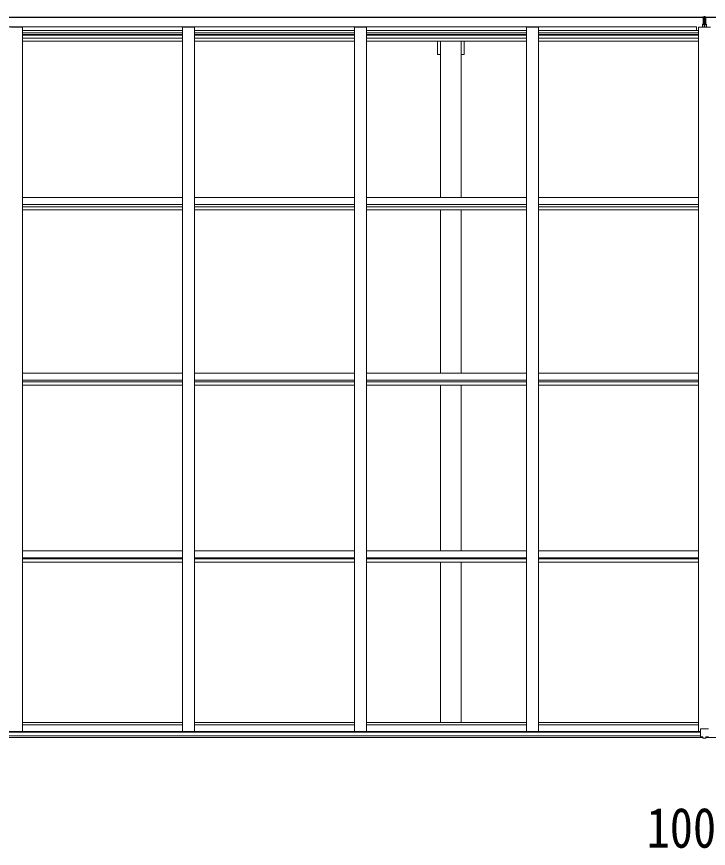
# Model space of a CAD drawing. Units: millimetres at full size; details may follow other scales. Extents: x -9783 to 9892, y -6828 to 6752.
# Drawn here: x -292 to 2588, y 420 to 3881 of the extents above; entities that cross this region are included whole.
import ezdxf
from ezdxf.enums import TextEntityAlignment as Align

# ---------------------------------------------------------------- set-up
doc = ezdxf.new("R2010")
doc.units = ezdxf.units.MM
doc.header["$LTSCALE"] = 35
for name, color, linetype, lineweight in [('0-1_本体', 4, 'Continuous', 9), ('0-2_部品', 7, 'Continuous', 9), ('0-A_寸法', 6, 'Continuous', 9)]:
    doc.layers.add(name, color=color, linetype=linetype, lineweight=lineweight)
doc.styles.add('ＭＳ ゴシック', font='')
doc.styles.get('ＭＳ ゴシック').set_extended_font_data('MS Gothic')

msp = doc.modelspace()

# ---------------------------------------------------------------- linework, layer by layer
at = {"layer": '0-1_本体'}
for p, q in [((-2438.88, 3879.04), (2565.12, 3879.04)), ((-2438.88, 3876.98), (2565.12, 3876.98)), ((2570.06, 3879.04), (2570.12, 3879.04)), ((2573.18, 3879.04), (2573.12, 3879.04)), ((7582.12, 3879.04), (2578.12, 3879.04)), ((7582.12, 3876.98), (2578.12, 3876.98)), ((-2407.88, 3838.78), (2539.12, 3838.78)), ((-317.38, 3836.74), (-267.38, 3836.74)), ((-267.38, 906.83), (-267.38, 3836.74)), ((-267.38, 3823.71), (398.62, 3823.71)), ((-267.38, 3814.34), (398.62, 3814.34)), ((-267.38, 3807.27), (398.62, 3807.27)), ((398.62, 3836.74), (448.62, 3836.74)), ((398.62, 906.83), (398.62, 3836.74)), ((448.62, 906.83), (448.62, 3836.74)), ((448.62, 3823.71), (1114.62, 3823.71)), ((448.62, 3814.34), (1114.62, 3814.34)), ((448.62, 3807.27), (1114.62, 3807.27)), ((1164.62, 3836.74), (1114.62, 3836.74)), ((1114.62, 906.83), (1114.62, 3836.74)), ((1164.62, 906.83), (1164.62, 3836.74)), ((1164.62, 3823.71), (1830.62, 3823.71)), ((1164.62, 3814.34), (1830.62, 3814.34)), ((1164.62, 3807.27), (1830.62, 3807.27)), ((1880.62, 3836.74), (1830.62, 3836.74)), ((1830.62, 906.83), (1830.62, 3836.74)), ((1880.62, 906.83), (1880.62, 3836.74)), ((1880.62, 3823.71), (2546.62, 3823.71)), ((1880.62, 3814.34), (2546.62, 3814.34)), ((1880.62, 3807.27), (2546.62, 3807.27)), ((2539.12, 3823.71), (2539.12, 3838.78)), ((2596.62, 3836.74), (2546.62, 3836.74)), ((2546.62, 906.83), (2546.62, 3836.74)), ((-267.38, 3803.48), (398.62, 3803.48)), ((-267.38, 3792.14), (398.62, 3792.14)), ((-267.38, 3779.31), (398.62, 3779.31)), ((448.62, 3803.48), (1114.62, 3803.48)), ((448.62, 3792.14), (1114.62, 3792.14)), ((448.62, 3779.31), (1114.62, 3779.31)), ((1164.62, 3803.48), (1830.62, 3803.48)), ((1164.62, 3792.14), (1830.62, 3792.14)), ((1164.62, 3779.31), (1830.62, 3779.31)), ((1460.62, 3723.04), (1460.62, 3779.31)), ((1473.12, 3128.55), (1473.12, 3779.31)), ((1558.12, 3128.55), (1558.12, 3779.31)), ((1880.62, 3803.48), (2546.62, 3803.48)), ((1880.62, 3792.14), (2546.62, 3792.14)), ((1880.62, 3779.31), (2546.62, 3779.31)), ((1460.62, 3723.04), (1473.12, 3723.04)), ((-267.38, 3128.55), (398.62, 3128.55)), ((448.62, 3128.55), (1114.62, 3128.55)), ((1164.62, 3128.55), (1830.62, 3128.55)), ((1880.62, 3128.55), (2547.41, 3128.55)), ((-267.38, 3099.48), (398.62, 3099.48)), ((-267.38, 3089.99), (398.62, 3089.99)), ((448.62, 3099.48), (1114.62, 3099.48)), ((448.62, 3089.99), (1114.62, 3089.99)), ((1164.62, 3099.48), (1830.62, 3099.48)), ((1164.62, 3089.99), (1830.62, 3089.99)), ((1880.62, 3099.48), (2547.41, 3099.48)), ((1880.62, 3089.99), (2547.41, 3089.99)), ((-267.38, 3077.09), (398.62, 3077.09)), ((448.62, 3077.09), (1114.62, 3077.09)), ((1164.62, 3077.09), (1830.62, 3077.09)), ((1473.12, 2397.73), (1473.12, 3077.09)), ((1558.12, 2397.73), (1558.12, 3077.09)), ((1880.62, 3077.09), (2547.41, 3077.09)), ((-267.38, 2397.73), (398.62, 2397.73)), ((448.62, 2397.73), (1114.62, 2397.73)), ((1164.62, 2397.73), (1830.62, 2397.73)), ((1880.62, 2397.73), (2546.62, 2397.73)), ((-267.38, 2368.29), (398.62, 2368.29)), ((-267.38, 2361.22), (398.62, 2361.22)), ((448.62, 2368.29), (1114.62, 2368.29)), ((448.62, 2361.22), (1114.62, 2361.22)), ((1164.62, 2368.29), (1830.62, 2368.29)), ((1164.62, 2361.22), (1830.62, 2361.22)), ((1880.62, 2368.29), (2546.62, 2368.29)), ((1880.62, 2361.22), (2546.62, 2361.22)), ((-267.38, 2348.24), (398.62, 2348.24)), ((448.62, 2348.24), (1114.62, 2348.24)), ((1164.62, 2348.24), (1830.62, 2348.24)), ((1473.12, 1658.94), (1473.12, 2348.24)), ((1558.12, 1658.94), (1558.12, 2348.24)), ((1880.62, 2348.24), (2546.62, 2348.24)), ((-267.38, 1658.94), (398.62, 1658.94)), ((-267.38, 1629.21), (398.62, 1629.21)), ((448.62, 1658.94), (1114.62, 1658.94)), ((448.62, 1629.21), (1114.62, 1629.21)), ((1164.62, 1658.94), (1830.62, 1658.94)), ((1164.62, 1629.21), (1830.62, 1629.21)), ((1880.62, 1658.94), (2547.41, 1658.94)), ((1880.62, 1629.21), (2547.41, 1629.21)), ((-267.38, 1624.58), (398.62, 1624.58)), ((-267.38, 1611.56), (398.62, 1611.56)), ((448.62, 1624.58), (1114.62, 1624.58)), ((448.62, 1611.56), (1114.62, 1611.56)), ((1164.62, 1624.58), (1830.62, 1624.58)), ((1164.62, 1611.56), (1830.62, 1611.56)), ((1473.12, 1611.56), (1473.12, 944.05)), ((1558.12, 1611.56), (1558.12, 944.05)), ((1880.62, 1624.58), (2547.41, 1624.58)), ((1880.62, 1611.56), (2547.41, 1611.56)), ((-267.38, 944.05), (398.62, 944.05)), ((-267.38, 934.94), (398.62, 934.94)), ((448.62, 944.05), (1114.62, 944.05)), ((448.62, 934.94), (1114.62, 934.94)), ((1164.62, 944.05), (1830.62, 944.05)), ((1164.62, 934.94), (1830.62, 934.94)), ((1880.62, 944.05), (2546.62, 944.05)), ((1880.62, 934.94), (2546.62, 934.94)), ((-2424.42, 906.83), (2555.12, 906.83)), ((-2423.88, 904.47), (2555.12, 904.47)), ((-2433.88, 881.38), (2565.12, 881.38)), ((-2423.88, 888.82), (2555.12, 888.82)), ((7577.12, 881.38), (2578.12, 881.38))]:
    msp.add_line(p, q, dxfattribs=at)
msp.add_lwpolyline([(1558.12, 3723.04), (1570.62, 3723.04), (1570.62, 3779.31)], dxfattribs=at)
at = {"layer": '0-2_部品'}
for p, q in [((2565.12, 3880.76), (2569.96, 3881.06)), ((2565.12, 3877.76), (2565.12, 3880.76)), ((2565.12, 3877.76), (2571.62, 3878.16)), ((2570.12, 3878.07), (2565.12, 3877.76)), ((2565.12, 3876.26), (2565.12, 3877.76)), ((2565.12, 3876.26), (2565.12, 3877.76)), ((2569.96, 3881.06), (2571.62, 3881.16)), ((2571.62, 3878.16), (2570.12, 3878.06)), ((2570.12, 3875.26), (2570.12, 3878.06)), ((2571.62, 3881.16), (2571.62, 3878.16)), ((2571.62, 3881.16), (2571.62, 3878.16)), ((2573.28, 3881.06), (2571.62, 3881.16)), ((2578.12, 3877.76), (2571.62, 3878.16)), ((2571.62, 3878.16), (2573.12, 3878.06)), ((2573.12, 3878.07), (2578.12, 3877.76)), ((2573.12, 3875.26), (2573.12, 3878.06)), ((2578.12, 3880.76), (2573.28, 3881.06)), ((2578.12, 3877.76), (2578.12, 3880.76)), ((2578.12, 3876.26), (2578.12, 3877.76)), ((2578.12, 3876.26), (2578.12, 3877.76)), ((2563.12, 3849.7), (2570.12, 3849.76)), ((2563.12, 3849.2), (2570.12, 3849.26)), ((2563.12, 3848.33), (2563.12, 3849.2)), ((2563.12, 3848.33), (2570.12, 3848.26)), ((2563.12, 3836.94), (2563.12, 3847.83)), ((2563.12, 3836.94), (2563.12, 3847.83)), ((2566.12, 3875.26), (2570.12, 3875.26)), ((2566.12, 3873.43), (2566.12, 3875.26)), ((2570.12, 3875.26), (2566.12, 3875.26)), ((2566.12, 3873.36), (2566.12, 3875.26)), ((2566.12, 3873.43), (2570.12, 3873.36)), ((2566.12, 3869.83), (2566.12, 3873.43)), ((2570.12, 3873.36), (2566.12, 3873.36)), ((2566.12, 3869.83), (2570.12, 3869.77)), ((2566.12, 3861.6), (2566.12, 3869.83)), ((2566.12, 3861.6), (2570.12, 3861.56)), ((2566.12, 3849.73), (2566.12, 3861.6)), ((2566.12, 3849.73), (2566.12, 3861.56)), ((2570.12, 3875.26), (2570.12, 3864.55)), ((2570.12, 3875.26), (2570.12, 3864.55)), ((2570.12, 3864.55), (2573.12, 3864.55)), ((2570.12, 3857.48), (2570.12, 3864.55)), ((2573.12, 3864.55), (2570.12, 3864.55)), ((2570.12, 3857.48), (2570.12, 3864.55)), ((2570.12, 3857.48), (2573.12, 3857.48)), ((2570.12, 3847.84), (2570.12, 3857.48)), ((2573.12, 3857.48), (2570.12, 3857.48)), ((2570.12, 3847.84), (2570.12, 3857.48)), ((2570.12, 3847.84), (2573.12, 3847.84)), ((2570.12, 3840.76), (2570.12, 3847.84)), ((2573.12, 3847.84), (2570.12, 3847.84)), ((2570.12, 3840.76), (2570.12, 3847.84)), ((2573.12, 3875.26), (2577.12, 3875.26)), ((2573.12, 3875.26), (2573.12, 3864.55)), ((2573.12, 3875.26), (2573.12, 3864.55)), ((2577.12, 3875.26), (2573.12, 3875.26)), ((2577.12, 3873.43), (2573.12, 3873.36)), ((2573.12, 3873.36), (2577.12, 3873.36)), ((2577.12, 3869.83), (2573.12, 3869.77)), ((2573.12, 3857.48), (2573.12, 3864.55)), ((2573.12, 3857.48), (2573.12, 3864.55)), ((2577.12, 3861.6), (2573.12, 3861.56)), ((2573.12, 3847.84), (2573.12, 3857.48)), ((2573.12, 3847.84), (2573.12, 3857.48)), ((2580.12, 3849.7), (2573.12, 3849.76)), ((2580.12, 3849.2), (2573.12, 3849.26)), ((2580.12, 3848.33), (2573.12, 3848.26)), ((2573.12, 3840.76), (2573.12, 3847.84)), ((2573.12, 3840.76), (2573.12, 3847.84)), ((2577.12, 3873.36), (2577.12, 3875.26)), ((2577.12, 3873.43), (2577.12, 3875.26)), ((2577.12, 3869.83), (2577.12, 3873.43)), ((2577.12, 3861.6), (2577.12, 3869.83)), ((2577.12, 3849.73), (2577.12, 3861.6)), ((2577.12, 3849.73), (2577.12, 3861.56)), ((2580.12, 3848.33), (2580.12, 3849.2)), ((2580.12, 3836.94), (2580.12, 3847.83)), ((2580.12, 3836.94), (2580.12, 3847.83)), ((2570.12, 3840.76), (2573.12, 3840.76)), ((2570.12, 3840.76), (2570.12, 3836.94)), ((2573.12, 3840.76), (2570.12, 3840.76)), ((2570.12, 3840.76), (2570.12, 3836.94)), ((2573.12, 3840.76), (2573.12, 3836.94)), ((2573.12, 3840.76), (2573.12, 3836.94)), ((2555.12, 884.92), (2555.12, 917.24)), ((2555.12, 884.92), (2555.12, 917.24)), ((2587.12, 918.24), (2556.12, 918.24)), ((2556.12, 918.24), (2587.12, 918.24)), ((2555.12, 884.92), (2555.12, 884.88)), ((2555.12, 884.92), (2555.12, 884.88)), ((2565.12, 884.15), (2556.12, 884.21)), ((2565.12, 884.15), (2556.12, 884.21)), ((2578.12, 884.15), (2587.12, 884.21)), ((2578.12, 884.15), (2587.12, 884.21))]:
    msp.add_line(p, q, dxfattribs=at)
for points in [[(2571.62, 3881.16), (2565.12, 3880.76), (2565.12, 3877.76)], [(2571.62, 3881.16), (2578.12, 3880.76), (2578.12, 3877.76)], [(2570.12, 3849.76), (2563.12, 3849.7), (2563.12, 3849.2)], [(2570.12, 3849.26), (2563.12, 3849.2), (2563.12, 3849.7)], [(2570.12, 3847.76), (2563.12, 3847.83), (2563.12, 3848.33), (2563.12, 3849.2)], [(2570.12, 3848.26), (2563.12, 3848.33), (2563.12, 3847.83), (2570.12, 3847.76)], [(2570.12, 3869.77), (2566.12, 3869.77), (2566.12, 3873.36)], [(2570.12, 3861.56), (2566.12, 3861.56), (2566.12, 3869.77)], [(2573.12, 3869.77), (2577.12, 3869.77), (2577.12, 3873.36)], [(2573.12, 3861.56), (2577.12, 3861.56), (2577.12, 3869.77)], [(2573.12, 3849.76), (2580.12, 3849.7), (2580.12, 3849.2)], [(2573.12, 3849.26), (2580.12, 3849.2), (2580.12, 3849.7)], [(2573.12, 3847.76), (2580.12, 3847.83), (2580.12, 3848.33), (2580.12, 3849.2)], [(2573.12, 3848.26), (2580.12, 3848.33), (2580.12, 3847.83), (2573.12, 3847.76)], [(2571.62, 878.72), (2565.12, 879.12), (2565.12, 884.15)], [(2571.62, 878.72), (2565.12, 879.12), (2565.12, 884.15)], [(2571.62, 878.72), (2578.12, 879.12), (2578.12, 884.15)], [(2571.62, 878.72), (2578.12, 879.12), (2578.12, 884.15)]]:
    msp.add_lwpolyline(points, dxfattribs=at)
for centre, start, end in [((2566.12, 3876.26), 180, 270), ((2566.12, 3876.26), 180, 270), ((2577.12, 3876.26), 270, 0), ((2577.12, 3876.26), 270, 0), ((2556.12, 917.24), 90, 180), ((2556.12, 917.24), 90, 180), ((2587.12, 917.24), 0, 90), ((2587.12, 917.24), 0, 90)]:
    msp.add_arc(centre, 1, start, end, dxfattribs=at)
for centre, major_axis, ratio, start_param, end_param in [((2570.15, 3878.07), (0.18, -2.99), 0.008711, 3.1415927, 4.7113235), ((2398.25, 3867.55), (171.87, 10.52), 0.017422, 6.2821194, 6.2831848), ((2573.09, 3878.07), (-0.18, -2.99), 0.008711, 1.5718618, 3.1415927), ((2744.99, 3867.55), (-171.87, 10.52), 0.017422, 0.0000005, 0.0010659), ((2556.12, 884.91), (1, -0.012), 0.707053, 3.2044821, 4.7211143), ((2556.12, 884.91), (1, -0.012), 0.707053, 3.2044821, 4.7211143), ((2587.12, 884.91), (-1, -0.012), 0.707053, 1.562071, 3.0787032), ((2587.12, 884.91), (-1, -0.012), 0.707053, 1.562071, 3.0787032)]:
    msp.add_ellipse(centre, major_axis=major_axis, ratio=ratio, start_param=start_param, end_param=end_param, dxfattribs=at)

# ---------------------------------------------------------------- texts
at = {"layer": '0-A_寸法', "color": 7, "style": 'ＭＳ ゴシック', "width": 0.85}
msp.add_text('10064', height=166.8, dxfattribs=at).set_placement((2331, 373.02), align=Align.BOTTOM_LEFT)

doc.saveas('drawing.dxf')
